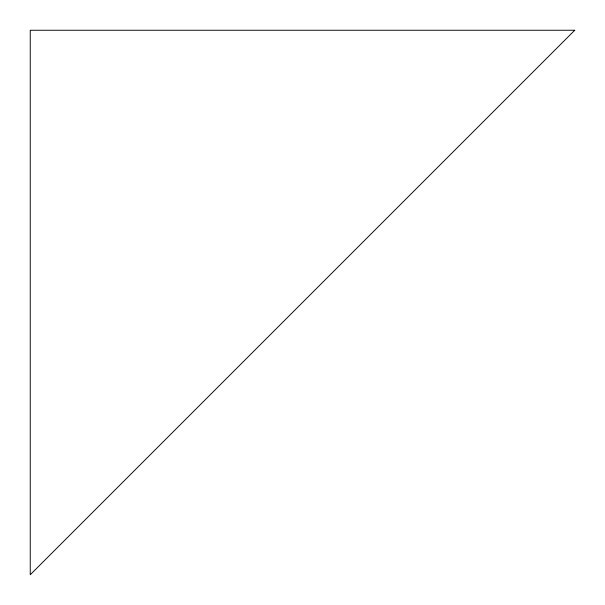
<?xml version="1.0" encoding="UTF-8"?>
<svg xmlns="http://www.w3.org/2000/svg" width="605" height="605" viewBox="0 0 605 605"><rect width="100%" height="100%" fill="white"/><g stroke="black" fill="none" stroke-linecap="round" stroke-linejoin="round"><path stroke-width="0.91" d="M574.75 30.25L30.25 574.75L30.25 30.25L574.75 30.25"/></g></svg>
